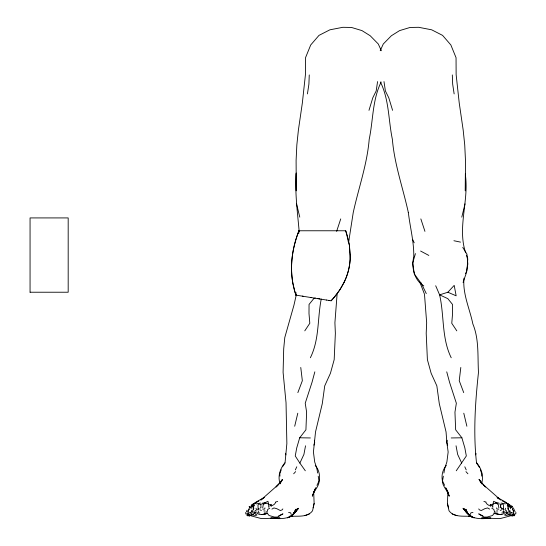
<?xml version="1.0" encoding="UTF-8"?>
<svg xmlns="http://www.w3.org/2000/svg" width="546" height="546" viewBox="0 0 546 546"><rect width="100%" height="100%" fill="white"/><g stroke="black" fill="none" stroke-linecap="round" stroke-linejoin="round"><path stroke-width="0.82" d="M471.669 516.386C464.066 515.758 454.101 517.792 449.017 510.783L447.447 503.398L447.891 491.612M500.737 504.961L500.586 507.452L501.44 508.121M296.198 173.594L296.266 190.861L296.103 160.401L296.84 144.977L298.396 130.084L302.348 102.962L305.439 74.611L305.528 57.685L310.722 44.956L318.994 35.381L329.88 29.818L342.881 27.3L351.528 27.464L361.971 30.603L370.208 35.756L378.289 43.994L381.354 50.723M296.205 173C294.758 192.588 297.509 212.094 299.181 231.565M258.156 509.343L257.978 504.948L258.77 504.108L260.592 504.415L262.626 503.774M507.876 514.625L511.977 515.267L513.513 513.923L513.588 511.895L511.868 507.063L507.63 506.388M309.261 74.938L308.906 84.132L307.432 93.912M465.67 252.832C457.173 227.723 468.898 201.29 465.451 175.484M303.132 296.273L295.918 295.147L296.034 292.601M298.833 233.306L298.955 230.767L345.72 230.767A86.582 81.402 58.3 0 1 347.188 235.381L349.338 244.833L350.239 254.416M337.094 294.198L334.91 322.741L335.367 333.333L334.179 359.664L330.446 373.232L324.727 385.879L322.283 403.665L315.527 431.906L313.424 451.999L314.701 461.998L316.823 468.284L317.656 473.034M348.621 242.267L353.228 212.592C358.524 188.193 367.151 164.319 369.198 139.332C373.205 120.263 372.338 99.822 381.156 82.009M463.977 278.167C462.523 293.946 469.751 308.749 472.85 323.921C479.211 339.366 477.538 356.135 478.48 372.399C475.238 402.47 473.17 432.903 476.542 463.042L479.497 467.451M296.307 294.82L293.946 305.2L284.787 337.537L283.702 348.771L283.094 372.399L286.036 402.723L286.862 443.557L285.032 463.042L282.5 466.823M481.62 476.126L481.77 473.73L480.35 469.806M510.469 508.824L510.606 507.036M508.251 506.688L507.705 508.258L509.643 512.325L508.224 511.916L506.804 512.81L505.869 514.414L503.774 513.568M263.008 514.496L265.206 514.059L265.295 513.138L264.332 512.906M481.415 483.811L481.592 482.316M257.801 513.568L255.705 514.414L254.77 512.81L254.996 510.926L256.531 509.855L256.019 508.203M460.81 367.465L459.234 380.726L463.718 392.629M447.208 440.253L446.881 442.772L448.15 451.999L446.874 461.998L444.751 468.284L443.918 473.034M515.943 512.503L515.745 513.977L514.735 513.834L513.909 515.479L511.868 516.175M271.246 506.435L271.417 505.173L270.181 505.842L271.389 504.368L268.666 504.832L267.97 501.296L264.749 502.846L262.578 503.084M475.723 454.879L475.955 453.289M251.692 506.92L251.89 505.548L256.19 501.972L264.325 497.454L260.831 500.061L277.975 484.95L282.48 479.443L280.18 483.196M377.579 81.586L376.18 90.95L372.795 97.795L368.98 110.347M262.694 507.91L263.302 504.504L265.8 502.914M508.21 509.35L508.428 507.964M251.72 510.339L251.481 511.841L250.123 512.81L248.662 512.953L248.061 513.923L249.597 515.267L253.699 514.625M321.239 299.058C317.328 318.666 319.512 339.339 310.36 357.76M443.359 476.194L442.526 480.944L444.628 485.367M500.505 507.009L500.73 505.746M305.535 445.795L303.917 454.422L299.877 463.09L305.316 470.782M492.519 506.511L493.604 501.296L496.826 502.846L498.996 503.084M246.853 515.26L247.488 515.861L248.034 513.629M313.684 491.612L314.127 503.398L312.558 510.783C307.473 517.792 297.509 515.758 289.906 516.386M251.078 515.847L251.767 514.653M264.94 507.903L264.701 509.022L262.735 509.172M313.138 507.841L314.127 503.398M247.884 511.561L248.096 510.612M481.674 483.101C483.961 475.996 481.333 468.359 476.685 462.817M294.697 426.242L297.788 413.213M461.793 217.144L465.028 203.863M505.5 503.91L501.064 503.05M314.837 371.84L312.019 382.309L305.228 403.214L306.62 412.148L305.924 429.804L299.693 437.79L296.717 447.959L295.25 455.978L299.877 463.09M267.014 512.093L267.738 509.425L269.779 508.196M246.41 511.923L246.99 510.244M415.445 253.597L412.633 263.145L414.387 274.085L421.594 283.927L426.283 293.577M505.555 508.203L505.043 509.855L506.579 510.926L506.804 512.81L509.104 514.748L507.671 515.117M336.629 231.361L340.731 218.905M253.945 506.388L249.706 507.063L247.986 511.895L248.061 513.923M313.895 445.174L314.694 442.772L314.366 440.253M463.076 282.473L465.991 273.928L467.833 264.059L466.946 254.156L462.742 247.413M503.467 510.203L503.781 509.329L502.532 508.585M281.224 469.806L279.805 473.73L279.948 476.126M297.857 392.629L302.341 380.726L300.764 367.465M470.277 514.537L470.952 512.79L472.986 512.489M313.8 492.267L315.24 488.929L312.305 496.198C313.773 490.547 319.219 486.657 319.226 480.507C320.243 475.15 318.83 469.58 315.254 465.438M295.359 469.901L296.765 466.789M380.221 50.723L383.285 43.994L391.366 35.756L399.604 30.603L410.046 27.464L418.693 27.3L431.695 29.818L442.581 35.381L450.853 44.956L456.047 57.685L456.135 74.611L459.227 102.962L463.179 130.084L464.735 144.977L465.472 160.401L465.308 190.861L465.376 173.594M348.068 241.277L348.764 239.762M465.622 273.669L466.967 270.802L467.779 258.927L466.461 255.119M313.8 491.994L315.895 487.571M316.946 485.367L319.048 480.944L318.216 476.194M344.321 281.9L339.735 289.981L334.166 297.372L331.101 300.798L328.815 300.43M512.366 509.732L512.653 509.2M492.69 507.35L493.011 506.77M279.839 483.756L282.48 479.443M295.14 512.455L297.604 508.681L293.618 513.356L295.14 512.455L293.605 513.731L296.84 509.118C292.765 519.84 280.132 519.178 270.782 518.024L279.962 518.018L261.411 518.598L251.535 515.963M456.258 470.782L466.325 455.978L464.858 447.959L461.882 437.79L455.651 429.804L454.954 412.148L456.347 403.214L449.556 382.309L446.737 371.84M304.777 330.849L309.807 323.287L308.995 313.506L309.05 304.45L313.752 298.642L315.24 297.952M446.321 465.438C442.745 469.58 441.332 475.15 442.349 480.507C442.356 486.657 447.802 490.547 449.269 496.198L446.335 488.929L448.061 492.936M284.889 462.817C280.241 468.359 277.614 475.996 279.9 483.101M282.848 508.906L282.186 509.855L280.337 510.544L276.658 508.647L273.955 507.944L271.928 509.104M258.681 511.404L257.685 512.796L259.876 513.035M293.605 513.731L295.256 511.67L291.81 515.547L289.571 517.007L293.311 514.393L295.679 509.254L294.151 513.254L293.236 513.615M494.144 513.472L492.499 515.506L487.134 517.055L484.125 517.069L478.596 513.882M331.094 300.805C338.663 292.752 344.813 283.183 347.911 272.509A60.736 57.105 58.3 0 0 350.157 259.268L349.426 245.352L345.72 230.767M293.673 473.785L295.632 471.621M447.87 292.233L454.197 285.367L456.142 295.816L447.87 292.233L439.612 294.854C444.389 315.765 441.516 338.008 451.214 357.76M277.975 484.95L276.058 486.991L279.927 482.889M291.81 515.547L293.004 514.339M295.318 511.793L298.573 508.265L295.618 511.964L293.618 513.356M514.721 515.26L514.086 515.861L513.54 513.629M252.32 507.029L254.422 505.07L252.109 506.442M509.466 506.442L507.145 505.07L509.254 507.029M263.663 503.828L264.749 502.846L268.495 503.958M256.661 511.984L254.77 512.81L252.47 514.748L253.904 515.117M282.978 513.882L277.45 517.069L274.44 517.055L269.076 515.506L267.431 513.472M260.135 508.121L260.988 507.452L260.838 504.961M251.89 505.548L256.565 502.259M251.085 505.221L258.763 501.126M272.201 505.63L274.365 504.292L275.634 502.566L275.512 502.067L277.696 501.446M259.043 508.585L257.794 509.329L258.108 510.203M513.513 513.923L512.912 512.953L511.452 512.81L508.408 514.393M511.09 507.5L511.868 507.063M280.74 514.919L282.514 513.95M252.156 504.531L255.139 502.989M245.632 512.503L245.83 513.977L246.84 513.834L247.666 515.479L249.488 514.564M278.672 515.861L280.576 515.049M500.17 510.469L501.754 509.814M256.9 515.103L254.552 515.533M304.648 515.656L309.377 513.977M510.039 515.963L500.163 518.598L481.606 518.018L490.793 518.024C481.442 519.239 468.816 519.894 464.735 509.118L467.506 513.076M267.717 513.049C264.79 514.011 261.582 515.171 258.517 514.155M265.868 512.182L266.612 511.964M493.079 503.958L496.826 502.846L497.911 503.828M497.242 512.906L496.28 513.138L496.369 514.059L501.126 514.612L503.057 514.155M260.51 503.05L256.074 503.91M512.039 506.695L512.517 506.62M261.841 514.468L265.206 514.059M249.597 515.267L251.283 515.069M501.699 513.035L503.89 512.796L502.893 511.404M265.684 513.793L266.919 513.67M471.853 516.257L468.809 516.461L472.235 516.359M496.437 511.008L497.781 510.954M451.194 437.953L461.882 437.79M30.105 292.226L68.182 292.226L68.182 217.922L30.057 217.922L30.057 292.226M299.693 437.79L310.381 437.953M289.339 516.359L292.765 516.461L289.721 516.257M263.793 510.954L265.138 511.008M498.566 514.496L501.126 514.612M507.022 515.533L504.675 515.103M498.839 509.172L496.874 509.022L496.635 507.903M494.656 513.67L495.891 513.793M499.733 514.468L493.857 513.049M510.292 515.069L511.977 515.267M288.588 512.489L290.622 512.79L291.298 514.537M296.062 295.161L295.502 293.864M249.058 506.62L249.529 506.695M310.967 297.536L302.307 296.15M310.565 297.461L318.332 298.71M318.98 298.819L326.542 300.061M317.581 298.601L319.806 298.962M326.501 300.041L329.293 300.498M492.908 504.832L490.185 504.368L491.393 505.842L490.158 505.173L490.328 506.435M453.917 240.738L460.544 242.124M483.879 501.446L486.063 502.067L485.94 502.566L487.209 504.292L489.373 505.63M494.963 511.964L495.707 512.182M499.624 503.992L500.982 504.415L502.805 504.108L503.596 504.948L503.419 509.343M247.666 515.479L249.706 516.175M452.197 513.977L456.927 515.656M495.775 502.914L498.273 504.504L498.88 507.91M468.338 513.615L467.424 513.254L465.895 509.254L468.263 514.393L472.003 517.007L468.263 514.393M259.821 509.814L261.404 510.469M480.999 515.049L482.903 515.861M504.913 511.984L506.804 512.81M474.085 517.826L470.884 516.407L474.037 517.806M512.087 514.564L513.909 515.479M505.009 502.259L512.107 506.272M502.122 500.771L504.886 502.183M505.576 502.538L509.418 504.531M420.591 251.037L428.842 255.439M467.881 513.24L466.434 512.455L463.97 508.681L467.383 512.81M479.06 513.95L480.835 514.919M249.706 507.063L250.484 507.5M250.123 512.81L252.102 513.929M489.646 509.104L487.619 507.944L484.916 508.647L481.238 510.544L479.388 509.855L478.726 508.906M467.451 513.056L466.434 512.455L467.97 513.731M491.796 508.196L493.837 509.425L494.56 512.093M254.77 512.81L253.351 511.916L251.931 512.325L253.87 508.258L253.324 506.688M497.092 497.665L498.914 498.86M467.956 513.356L465.956 511.964L463.001 508.265L466.257 511.793M511.452 512.81L510.094 511.841L509.855 510.339M498.996 498.757L497.249 497.454L505.384 501.972L509.684 505.548L509.882 506.92M506.435 502.989L509.684 505.548M423.798 285.892C413.854 279.893 411.37 267.13 413.772 256.463C414.005 241.516 410.019 227.102 408.326 212.36L408.347 212.592C403.05 188.193 394.424 164.319 392.376 139.332C388.37 120.263 389.237 99.822 380.419 82.009M500.743 500.061L483.599 484.95L479.095 479.443L481.395 483.196M468.57 514.339L469.765 515.547L466.318 511.67L467.553 513.22M481.647 482.889L485.517 486.991L483.599 484.95M465.943 471.621L467.902 473.785M503.521 511.09L504.47 512.209M509.807 514.653L510.496 515.847M456.797 330.849L451.767 323.287L452.579 313.506L452.525 304.45L447.822 298.642L439.612 294.854L435.694 285.749M420.72 282.555L421.594 283.927M479.095 479.443L481.736 483.756M501.494 507.91L502.272 509.22M268.564 506.77L268.885 507.35M513.322 507.903L515.165 511.923M248.921 509.2L249.201 509.732M445.679 487.571L447.427 491.257M461.698 463.09L457.657 454.422L456.04 445.795M412.81 239.762L414.202 242.793M464.81 466.789L466.216 469.901M419.874 282.193L424.481 294.198L426.665 322.741L426.208 333.333L427.395 359.664L431.128 373.232L436.848 385.879L439.291 403.665L446.048 431.906L446.881 442.772L447.679 445.174M420.843 218.905L424.945 231.361M392.594 110.347L388.779 97.795L385.394 90.95L383.995 81.586M295.918 295.147C288.773 274.235 290.854 251.078 298.955 230.767C294.383 242.554 291.564 255.105 291.53 267.786A87.886 82.521 -54.2 0 0 292.949 283.572L295.113 292.581M296.539 203.863L299.774 217.144M463.786 413.213L466.878 426.242M268.666 504.832L269.055 506.511M513.479 510.612L513.69 511.561M448.437 507.841L447.447 503.398M253.146 507.964L253.364 509.35M454.142 93.912L452.668 84.132L452.313 74.938M285.619 453.289L285.851 454.879M279.982 482.316L280.159 483.811M250.969 507.036L251.105 508.824M350.273 254.416A62.845 59.091 58.3 0 1 344.28 281.879M290.69 516.407L287.537 517.806L290.69 516.407"/></g></svg>
